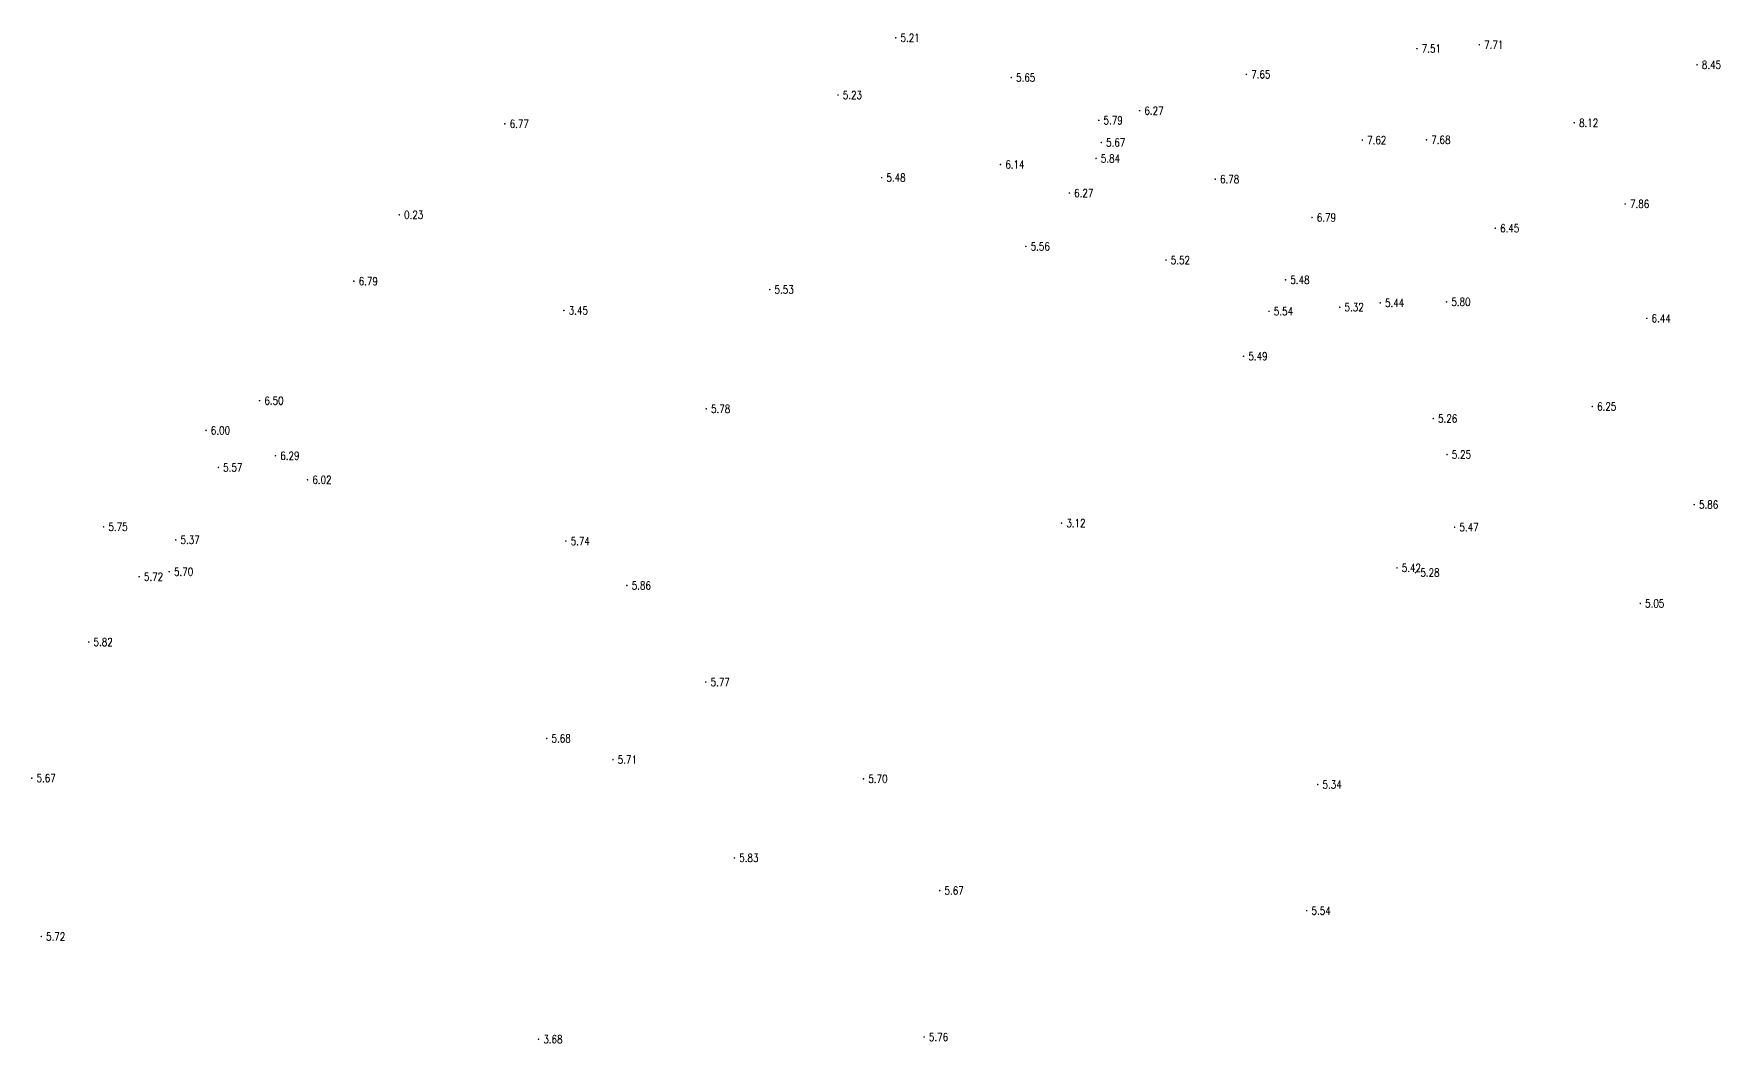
# Model space of a CAD drawing. Extents: x 476861 to 479475, y 2367369 to 2370541.
# Drawn here: x 477954.3 to 478165, y 2368101.7 to 2368227.8 of the extents above; entities that cross this region are included whole.
import ezdxf
from ezdxf.enums import TextEntityAlignment as Align

# ---------------------------------------------------------------- set-up
doc = ezdxf.new("R2010")
doc.units = 0
doc.header["$LTSCALE"] = 0.5
doc.layers.get('0').update_dxf_attribs({"linetype": 'CONTINUOUS'})
doc.layers.add('GCD', color=1, linetype='CONTINUOUS')
doc.styles.add('HZ', font='rs.shx', dxfattribs={"width": 0.8, "bigfont": 'hztxt.shx'})

# ---------------------------------------------------------------- blocks, each defined once
blk = doc.blocks.new('GC200')
at = {"linetype": 'Continuous', "const_width": 0.2, "flags": 128}
blk.add_lwpolyline([(-0.1, 0, 1), (0.1, 0, 1)], format="xyb", close=True, dxfattribs=at)

msp = doc.modelspace()

# ---------------------------------------------------------------- block references
at = {"layer": 'GCD', "linetype": 'Continuous'}
ref = msp.add_blockref('GC200', (478062.02, 2368227.269, 5.21), dxfattribs=dict(at, xscale=0.5, yscale=0.5, zscale=0.5))
ref.add_attrib('height', '5.21', dxfattribs={"linetype": 'Continuous', "height": 1, "style": 'HZ', "width": 0.8}).set_placement((478062.62, 2368227.269, 5.21), align=Align.MIDDLE_LEFT)
ref = msp.add_blockref('GC200', (478127.135, 2368225.909, 7.51), dxfattribs=dict(at, xscale=0.5, yscale=0.5, zscale=0.5))
ref.add_attrib('height', '7.51', dxfattribs={"linetype": 'Continuous', "height": 1, "style": 'HZ', "width": 0.8}).set_placement((478127.735, 2368225.909, 7.51), align=Align.MIDDLE_LEFT)
ref = msp.add_blockref('GC200', (478134.93, 2368226.403, 7.713), dxfattribs=dict(at, xscale=0.5, yscale=0.5, zscale=0.5))
ref.add_attrib('height', '7.71', dxfattribs={"linetype": 'Continuous', "height": 1, "style": 'HZ', "width": 0.8}).set_placement((478135.53, 2368226.403, 7.713), align=Align.MIDDLE_LEFT)
ref = msp.add_blockref('GC200', (478162.137, 2368223.893, 8.45), dxfattribs=dict(at, xscale=0.5, yscale=0.5, zscale=0.5))
ref.add_attrib('height', '8.45', dxfattribs={"linetype": 'Continuous', "height": 1, "style": 'HZ', "width": 0.8}).set_placement((478162.737, 2368223.893, 8.45), align=Align.MIDDLE_LEFT)
ref = msp.add_blockref('GC200', (478076.455, 2368222.301, 5.65), dxfattribs=dict(at, xscale=0.5, yscale=0.5, zscale=0.5))
ref.add_attrib('height', '5.65', dxfattribs={"linetype": 'Continuous', "height": 1, "style": 'HZ', "width": 0.8}).set_placement((478077.055, 2368222.301, 5.65), align=Align.MIDDLE_LEFT)
ref = msp.add_blockref('GC200', (478105.828, 2368222.697, 7.65), dxfattribs=dict(at, xscale=0.5, yscale=0.5, zscale=0.5))
ref.add_attrib('height', '7.65', dxfattribs={"linetype": 'Continuous', "height": 1, "style": 'HZ', "width": 0.8}).set_placement((478106.428, 2368222.697, 7.65), align=Align.MIDDLE_LEFT)
ref = msp.add_blockref('GC200', (478054.808, 2368220.118, 5.23), dxfattribs=dict(at, xscale=0.5, yscale=0.5, zscale=0.5))
ref.add_attrib('height', '5.23', dxfattribs={"linetype": 'Continuous', "height": 1, "style": 'HZ', "width": 0.8}).set_placement((478055.408, 2368220.118, 5.23), align=Align.MIDDLE_LEFT)
ref = msp.add_blockref('GC200', (478092.482, 2368218.163, 6.266), dxfattribs=dict(at, xscale=0.5, yscale=0.5, zscale=0.5))
ref.add_attrib('height', '6.27', dxfattribs={"linetype": 'Continuous', "height": 1, "style": 'HZ', "width": 0.8}).set_placement((478093.082, 2368218.163, 6.266), align=Align.MIDDLE_LEFT)
ref = msp.add_blockref('GC200', (478013.178, 2368216.519, 6.773), dxfattribs=dict(at, xscale=0.5, yscale=0.5, zscale=0.5))
ref.add_attrib('height', '6.77', dxfattribs={"linetype": 'Continuous', "height": 1, "style": 'HZ', "width": 0.8}).set_placement((478013.778, 2368216.519, 6.773), align=Align.MIDDLE_LEFT)
ref = msp.add_blockref('GC200', (478087.378, 2368216.959, 5.787), dxfattribs=dict(at, xscale=0.5, yscale=0.5, zscale=0.5))
ref.add_attrib('height', '5.79', dxfattribs={"linetype": 'Continuous', "height": 1, "style": 'HZ', "width": 0.8}).set_placement((478087.978, 2368216.959, 5.787), align=Align.MIDDLE_LEFT)
ref = msp.add_blockref('GC200', (478146.79, 2368216.655, 8.12), dxfattribs=dict(at, xscale=0.5, yscale=0.5, zscale=0.5))
ref.add_attrib('height', '8.12', dxfattribs={"linetype": 'Continuous', "height": 1, "style": 'HZ', "width": 0.8}).set_placement((478147.39, 2368216.655, 8.12), align=Align.MIDDLE_LEFT)
ref = msp.add_blockref('GC200', (478087.698, 2368214.191, 5.67), dxfattribs=dict(at, xscale=0.5, yscale=0.5, zscale=0.5))
ref.add_attrib('height', '5.67', dxfattribs={"linetype": 'Continuous', "height": 1, "style": 'HZ', "width": 0.8}).set_placement((478088.298, 2368214.191, 5.67), align=Align.MIDDLE_LEFT)
ref = msp.add_blockref('GC200', (478120.311, 2368214.493, 7.619), dxfattribs=dict(at, xscale=0.5, yscale=0.5, zscale=0.5))
ref.add_attrib('height', '7.62', dxfattribs={"linetype": 'Continuous', "height": 1, "style": 'HZ', "width": 0.8}).set_placement((478120.911, 2368214.493, 7.619), align=Align.MIDDLE_LEFT)
ref = msp.add_blockref('GC200', (478128.331, 2368214.528, 7.684), dxfattribs=dict(at, xscale=0.5, yscale=0.5, zscale=0.5))
ref.add_attrib('height', '7.68', dxfattribs={"linetype": 'Continuous', "height": 1, "style": 'HZ', "width": 0.8}).set_placement((478128.931, 2368214.528, 7.684), align=Align.MIDDLE_LEFT)
ref = msp.add_blockref('GC200', (478075.111, 2368211.441, 6.139), dxfattribs=dict(at, xscale=0.5, yscale=0.5, zscale=0.5))
ref.add_attrib('height', '6.14', dxfattribs={"linetype": 'Continuous', "height": 1, "style": 'HZ', "width": 0.8}).set_placement((478075.711, 2368211.441, 6.139), align=Align.MIDDLE_LEFT)
ref = msp.add_blockref('GC200', (478087.046, 2368212.195, 5.842), dxfattribs=dict(at, xscale=0.5, yscale=0.5, zscale=0.5))
ref.add_attrib('height', '5.84', dxfattribs={"linetype": 'Continuous', "height": 1, "style": 'HZ', "width": 0.8}).set_placement((478087.646, 2368212.195, 5.842), align=Align.MIDDLE_LEFT)
ref = msp.add_blockref('GC200', (478060.254, 2368209.803, 5.48), dxfattribs=dict(at, xscale=0.5, yscale=0.5, zscale=0.5))
ref.add_attrib('height', '5.48', dxfattribs={"linetype": 'Continuous', "height": 1, "style": 'HZ', "width": 0.8}).set_placement((478060.854, 2368209.803, 5.48), align=Align.MIDDLE_LEFT)
ref = msp.add_blockref('GC200', (478101.936, 2368209.617, 6.78), dxfattribs=dict(at, xscale=0.5, yscale=0.5, zscale=0.5))
ref.add_attrib('height', '6.78', dxfattribs={"linetype": 'Continuous', "height": 1, "style": 'HZ', "width": 0.8}).set_placement((478102.536, 2368209.617, 6.78), align=Align.MIDDLE_LEFT)
ref = msp.add_blockref('GC200', (478083.713, 2368207.879, 6.272), dxfattribs=dict(at, xscale=0.5, yscale=0.5, zscale=0.5))
ref.add_attrib('height', '6.27', dxfattribs={"linetype": 'Continuous', "height": 1, "style": 'HZ', "width": 0.8}).set_placement((478084.313, 2368207.879, 6.272), align=Align.MIDDLE_LEFT)
ref = msp.add_blockref('GC200', (477999.992, 2368205.161, 0.229), dxfattribs=dict(at, xscale=0.5, yscale=0.5, zscale=0.5))
ref.add_attrib('height', '0.23', dxfattribs={"linetype": 'Continuous', "height": 1, "style": 'HZ', "width": 0.8}).set_placement((478000.592, 2368205.161, 0.229), align=Align.MIDDLE_LEFT)
ref = msp.add_blockref('GC200', (478114.03, 2368204.825, 6.791), dxfattribs=dict(at, xscale=0.5, yscale=0.5, zscale=0.5))
ref.add_attrib('height', '6.79', dxfattribs={"linetype": 'Continuous', "height": 1, "style": 'HZ', "width": 0.8}).set_placement((478114.63, 2368204.825, 6.791), align=Align.MIDDLE_LEFT)
ref = msp.add_blockref('GC200', (478153.157, 2368206.516, 7.86), dxfattribs=dict(at, xscale=0.5, yscale=0.5, zscale=0.5))
ref.add_attrib('height', '7.86', dxfattribs={"linetype": 'Continuous', "height": 1, "style": 'HZ', "width": 0.8}).set_placement((478153.757, 2368206.516, 7.86), align=Align.MIDDLE_LEFT)
ref = msp.add_blockref('GC200', (478136.931, 2368203.483, 6.45), dxfattribs=dict(at, xscale=0.5, yscale=0.5, zscale=0.5))
ref.add_attrib('height', '6.45', dxfattribs={"linetype": 'Continuous', "height": 1, "style": 'HZ', "width": 0.8}).set_placement((478137.531, 2368203.483, 6.45), align=Align.MIDDLE_LEFT)
ref = msp.add_blockref('GC200', (478078.272, 2368201.219, 5.56), dxfattribs=dict(at, xscale=0.5, yscale=0.5, zscale=0.5))
ref.add_attrib('height', '5.56', dxfattribs={"linetype": 'Continuous', "height": 1, "style": 'HZ', "width": 0.8}).set_placement((478078.872, 2368201.219, 5.56), align=Align.MIDDLE_LEFT)
ref = msp.add_blockref('GC200', (478095.783, 2368199.506, 5.519), dxfattribs=dict(at, xscale=0.5, yscale=0.5, zscale=0.5))
ref.add_attrib('height', '5.52', dxfattribs={"linetype": 'Continuous', "height": 1, "style": 'HZ', "width": 0.8}).set_placement((478096.383, 2368199.506, 5.519), align=Align.MIDDLE_LEFT)
ref = msp.add_blockref('GC200', (477994.315, 2368196.873, 6.794), dxfattribs=dict(at, xscale=0.5, yscale=0.5, zscale=0.5))
ref.add_attrib('height', '6.79', dxfattribs={"linetype": 'Continuous', "height": 1, "style": 'HZ', "width": 0.8}).set_placement((477994.915, 2368196.873, 6.794), align=Align.MIDDLE_LEFT)
ref = msp.add_blockref('GC200', (478110.717, 2368197.041, 5.481), dxfattribs=dict(at, xscale=0.5, yscale=0.5, zscale=0.5))
ref.add_attrib('height', '5.48', dxfattribs={"linetype": 'Continuous', "height": 1, "style": 'HZ', "width": 0.8}).set_placement((478111.317, 2368197.041, 5.481), align=Align.MIDDLE_LEFT)
ref = msp.add_blockref('GC200', (478046.278, 2368195.823, 5.53), dxfattribs=dict(at, xscale=0.5, yscale=0.5, zscale=0.5))
ref.add_attrib('height', '5.53', dxfattribs={"linetype": 'Continuous', "height": 1, "style": 'HZ', "width": 0.8}).set_placement((478046.878, 2368195.823, 5.53), align=Align.MIDDLE_LEFT)
ref = msp.add_blockref('GC200', (478122.551, 2368194.162, 5.437), dxfattribs=dict(at, xscale=0.5, yscale=0.5, zscale=0.5))
ref.add_attrib('height', '5.44', dxfattribs={"linetype": 'Continuous', "height": 1, "style": 'HZ', "width": 0.8}).set_placement((478123.151, 2368194.162, 5.437), align=Align.MIDDLE_LEFT)
ref = msp.add_blockref('GC200', (478130.838, 2368194.293, 5.795), dxfattribs=dict(at, xscale=0.5, yscale=0.5, zscale=0.5))
ref.add_attrib('height', '5.80', dxfattribs={"linetype": 'Continuous', "height": 1, "style": 'HZ', "width": 0.8}).set_placement((478131.438, 2368194.293, 5.795), align=Align.MIDDLE_LEFT)
ref = msp.add_blockref('GC200', (478020.55, 2368193.226, 3.45), dxfattribs=dict(at, xscale=0.5, yscale=0.5, zscale=0.5))
ref.add_attrib('height', '3.45', dxfattribs={"linetype": 'Continuous', "height": 1, "style": 'HZ', "width": 0.8}).set_placement((478021.15, 2368193.226, 3.45), align=Align.MIDDLE_LEFT)
ref = msp.add_blockref('GC200', (478108.657, 2368193.115, 5.537), dxfattribs=dict(at, xscale=0.5, yscale=0.5, zscale=0.5))
ref.add_attrib('height', '5.54', dxfattribs={"linetype": 'Continuous', "height": 1, "style": 'HZ', "width": 0.8}).set_placement((478109.257, 2368193.115, 5.537), align=Align.MIDDLE_LEFT)
ref = msp.add_blockref('GC200', (478117.494, 2368193.625, 5.32), dxfattribs=dict(at, xscale=0.5, yscale=0.5, zscale=0.5))
ref.add_attrib('height', '5.32', dxfattribs={"linetype": 'Continuous', "height": 1, "style": 'HZ', "width": 0.8}).set_placement((478118.094, 2368193.625, 5.32), align=Align.MIDDLE_LEFT)
ref = msp.add_blockref('GC200', (478155.854, 2368192.236, 6.44), dxfattribs=dict(at, xscale=0.5, yscale=0.5, zscale=0.5))
ref.add_attrib('height', '6.44', dxfattribs={"linetype": 'Continuous', "height": 1, "style": 'HZ', "width": 0.8}).set_placement((478156.454, 2368192.236, 6.44), align=Align.MIDDLE_LEFT)
ref = msp.add_blockref('GC200', (478105.474, 2368187.502, 5.486), dxfattribs=dict(at, xscale=0.5, yscale=0.5, zscale=0.5))
ref.add_attrib('height', '5.49', dxfattribs={"linetype": 'Continuous', "height": 1, "style": 'HZ', "width": 0.8}).set_placement((478106.074, 2368187.502, 5.486), align=Align.MIDDLE_LEFT)
ref = msp.add_blockref('GC200', (477982.537, 2368181.953, 6.496), dxfattribs=dict(at, xscale=0.5, yscale=0.5, zscale=0.5))
ref.add_attrib('height', '6.50', dxfattribs={"linetype": 'Continuous', "height": 1, "style": 'HZ', "width": 0.8}).set_placement((477983.137, 2368181.953, 6.496), align=Align.MIDDLE_LEFT)
ref = msp.add_blockref('GC200', (478038.341, 2368180.937, 5.78), dxfattribs=dict(at, xscale=0.5, yscale=0.5, zscale=0.5))
ref.add_attrib('height', '5.78', dxfattribs={"linetype": 'Continuous', "height": 1, "style": 'HZ', "width": 0.8}).set_placement((478038.941, 2368180.937, 5.78), align=Align.MIDDLE_LEFT)
ref = msp.add_blockref('GC200', (478129.176, 2368179.721, 5.256), dxfattribs=dict(at, xscale=0.5, yscale=0.5, zscale=0.5))
ref.add_attrib('height', '5.26', dxfattribs={"linetype": 'Continuous', "height": 1, "style": 'HZ', "width": 0.8}).set_placement((478129.776, 2368179.721, 5.256), align=Align.MIDDLE_LEFT)
ref = msp.add_blockref('GC200', (478149.043, 2368181.227, 6.25), dxfattribs=dict(at, xscale=0.5, yscale=0.5, zscale=0.5))
ref.add_attrib('height', '6.25', dxfattribs={"linetype": 'Continuous', "height": 1, "style": 'HZ', "width": 0.8}).set_placement((478149.643, 2368181.227, 6.25), align=Align.MIDDLE_LEFT)
ref = msp.add_blockref('GC200', (477975.85, 2368178.244, 5.999), dxfattribs=dict(at, xscale=0.5, yscale=0.5, zscale=0.5))
ref.add_attrib('height', '6.00', dxfattribs={"linetype": 'Continuous', "height": 1, "style": 'HZ', "width": 0.8}).set_placement((477976.45, 2368178.244, 5.999), align=Align.MIDDLE_LEFT)
ref = msp.add_blockref('GC200', (478130.899, 2368175.227, 5.247), dxfattribs=dict(at, xscale=0.5, yscale=0.5, zscale=0.5))
ref.add_attrib('height', '5.25', dxfattribs={"linetype": 'Continuous', "height": 1, "style": 'HZ', "width": 0.8}).set_placement((478131.499, 2368175.227, 5.247), align=Align.MIDDLE_LEFT)
ref = msp.add_blockref('GC200', (477977.39, 2368173.62, 5.57), dxfattribs=dict(at, xscale=0.5, yscale=0.5, zscale=0.5))
ref.add_attrib('height', '5.57', dxfattribs={"linetype": 'Continuous', "height": 1, "style": 'HZ', "width": 0.8}).set_placement((477977.99, 2368173.62, 5.57), align=Align.MIDDLE_LEFT)
ref = msp.add_blockref('GC200', (477984.523, 2368175.084, 6.289), dxfattribs=dict(at, xscale=0.5, yscale=0.5, zscale=0.5))
ref.add_attrib('height', '6.29', dxfattribs={"linetype": 'Continuous', "height": 1, "style": 'HZ', "width": 0.8}).set_placement((477985.123, 2368175.084, 6.289), align=Align.MIDDLE_LEFT)
ref = msp.add_blockref('GC200', (477988.532, 2368172.078, 6.024), dxfattribs=dict(at, xscale=0.5, yscale=0.5, zscale=0.5))
ref.add_attrib('height', '6.02', dxfattribs={"linetype": 'Continuous', "height": 1, "style": 'HZ', "width": 0.8}).set_placement((477989.132, 2368172.078, 6.024), align=Align.MIDDLE_LEFT)
ref = msp.add_blockref('GC200', (478161.777, 2368168.976, 5.86), dxfattribs=dict(at, xscale=0.5, yscale=0.5, zscale=0.5))
ref.add_attrib('height', '5.86', dxfattribs={"linetype": 'Continuous', "height": 1, "style": 'HZ', "width": 0.8}).set_placement((478162.377, 2368168.976, 5.86), align=Align.MIDDLE_LEFT)
ref = msp.add_blockref('GC200', (477963.055, 2368166.203, 5.752), dxfattribs=dict(at, xscale=0.5, yscale=0.5, zscale=0.5))
ref.add_attrib('height', '5.75', dxfattribs={"linetype": 'Continuous', "height": 1, "style": 'HZ', "width": 0.8}).set_placement((477963.655, 2368166.203, 5.752), align=Align.MIDDLE_LEFT)
ref = msp.add_blockref('GC200', (478082.734, 2368166.668, 3.12), dxfattribs=dict(at, xscale=0.5, yscale=0.5, zscale=0.5))
ref.add_attrib('height', '3.12', dxfattribs={"linetype": 'Continuous', "height": 1, "style": 'HZ', "width": 0.8}).set_placement((478083.334, 2368166.668, 3.12), align=Align.MIDDLE_LEFT)
ref = msp.add_blockref('GC200', (478131.847, 2368166.157, 5.47), dxfattribs=dict(at, xscale=0.5, yscale=0.5, zscale=0.5))
ref.add_attrib('height', '5.47', dxfattribs={"linetype": 'Continuous', "height": 1, "style": 'HZ', "width": 0.8}).set_placement((478132.447, 2368166.157, 5.47), align=Align.MIDDLE_LEFT)
ref = msp.add_blockref('GC200', (477972.064, 2368164.573, 5.372), dxfattribs=dict(at, xscale=0.5, yscale=0.5, zscale=0.5))
ref.add_attrib('height', '5.37', dxfattribs={"linetype": 'Continuous', "height": 1, "style": 'HZ', "width": 0.8}).set_placement((477972.664, 2368164.573, 5.372), align=Align.MIDDLE_LEFT)
ref = msp.add_blockref('GC200', (478020.799, 2368164.427, 5.74), dxfattribs=dict(at, xscale=0.5, yscale=0.5, zscale=0.5))
ref.add_attrib('height', '5.74', dxfattribs={"linetype": 'Continuous', "height": 1, "style": 'HZ', "width": 0.8}).set_placement((478021.399, 2368164.427, 5.74), align=Align.MIDDLE_LEFT)
ref = msp.add_blockref('GC200', (477971.244, 2368160.597, 5.698), dxfattribs=dict(at, xscale=0.5, yscale=0.5, zscale=0.5))
ref.add_attrib('height', '5.70', dxfattribs={"linetype": 'Continuous', "height": 1, "style": 'HZ', "width": 0.8}).set_placement((477971.844, 2368160.597, 5.698), align=Align.MIDDLE_LEFT)
ref = msp.add_blockref('GC200', (478124.646, 2368161.084, 5.42), dxfattribs=dict(at, xscale=0.5, yscale=0.5, zscale=0.5))
ref.add_attrib('height', '5.42', dxfattribs={"linetype": 'Continuous', "height": 1, "style": 'HZ', "width": 0.8}).set_placement((478125.246, 2368161.084, 5.42), align=Align.MIDDLE_LEFT)
ref = msp.add_blockref('GC200', (478126.965, 2368160.487, 5.276), dxfattribs=dict(at, xscale=0.5, yscale=0.5, zscale=0.5))
ref.add_attrib('height', '5.28', dxfattribs={"linetype": 'Continuous', "height": 1, "style": 'HZ', "width": 0.8}).set_placement((478127.565, 2368160.487, 5.276), align=Align.MIDDLE_LEFT)
ref = msp.add_blockref('GC200', (477967.484, 2368159.972, 5.724), dxfattribs=dict(at, xscale=0.5, yscale=0.5, zscale=0.5))
ref.add_attrib('height', '5.72', dxfattribs={"linetype": 'Continuous', "height": 1, "style": 'HZ', "width": 0.8}).set_placement((477968.084, 2368159.972, 5.724), align=Align.MIDDLE_LEFT)
ref = msp.add_blockref('GC200', (478028.429, 2368158.881, 5.86), dxfattribs=dict(at, xscale=0.5, yscale=0.5, zscale=0.5))
ref.add_attrib('height', '5.86', dxfattribs={"linetype": 'Continuous', "height": 1, "style": 'HZ', "width": 0.8}).set_placement((478029.029, 2368158.881, 5.86), align=Align.MIDDLE_LEFT)
ref = msp.add_blockref('GC200', (478155.044, 2368156.637, 5.05), dxfattribs=dict(at, xscale=0.5, yscale=0.5, zscale=0.5))
ref.add_attrib('height', '5.05', dxfattribs={"linetype": 'Continuous', "height": 1, "style": 'HZ', "width": 0.8}).set_placement((478155.644, 2368156.637, 5.05), align=Align.MIDDLE_LEFT)
ref = msp.add_blockref('GC200', (477961.191, 2368151.82, 5.816), dxfattribs=dict(at, xscale=0.5, yscale=0.5, zscale=0.5))
ref.add_attrib('height', '5.82', dxfattribs={"linetype": 'Continuous', "height": 1, "style": 'HZ', "width": 0.8}).set_placement((477961.791, 2368151.82, 5.816), align=Align.MIDDLE_LEFT)
ref = msp.add_blockref('GC200', (478038.288, 2368146.818, 5.77), dxfattribs=dict(at, xscale=0.5, yscale=0.5, zscale=0.5))
ref.add_attrib('height', '5.77', dxfattribs={"linetype": 'Continuous', "height": 1, "style": 'HZ', "width": 0.8}).set_placement((478038.888, 2368146.818, 5.77), align=Align.MIDDLE_LEFT)
ref = msp.add_blockref('GC200', (478018.415, 2368139.781, 5.68), dxfattribs=dict(at, xscale=0.5, yscale=0.5, zscale=0.5))
ref.add_attrib('height', '5.68', dxfattribs={"linetype": 'Continuous', "height": 1, "style": 'HZ', "width": 0.8}).set_placement((478019.015, 2368139.781, 5.68), align=Align.MIDDLE_LEFT)
ref = msp.add_blockref('GC200', (478026.688, 2368137.139, 5.71), dxfattribs=dict(at, xscale=0.5, yscale=0.5, zscale=0.5))
ref.add_attrib('height', '5.71', dxfattribs={"linetype": 'Continuous', "height": 1, "style": 'HZ', "width": 0.8}).set_placement((478027.288, 2368137.139, 5.71), align=Align.MIDDLE_LEFT)
ref = msp.add_blockref('GC200', (477954.075, 2368134.826, 5.67), dxfattribs=dict(at, xscale=0.5, yscale=0.5, zscale=0.5))
ref.add_attrib('height', '5.67', dxfattribs={"linetype": 'Continuous', "height": 1, "style": 'HZ', "width": 0.8}).set_placement((477954.675, 2368134.826, 5.67), align=Align.MIDDLE_LEFT)
ref = msp.add_blockref('GC200', (478057.992, 2368134.742, 5.7), dxfattribs=dict(at, xscale=0.5, yscale=0.5, zscale=0.5))
ref.add_attrib('height', '5.70', dxfattribs={"linetype": 'Continuous', "height": 1, "style": 'HZ', "width": 0.8}).set_placement((478058.592, 2368134.742, 5.7), align=Align.MIDDLE_LEFT)
ref = msp.add_blockref('GC200', (478114.738, 2368134.025, 5.34), dxfattribs=dict(at, xscale=0.5, yscale=0.5, zscale=0.5))
ref.add_attrib('height', '5.34', dxfattribs={"linetype": 'Continuous', "height": 1, "style": 'HZ', "width": 0.8}).set_placement((478115.338, 2368134.025, 5.34), align=Align.MIDDLE_LEFT)
ref = msp.add_blockref('GC200', (478041.869, 2368124.863, 5.83), dxfattribs=dict(at, xscale=0.5, yscale=0.5, zscale=0.5))
ref.add_attrib('height', '5.83', dxfattribs={"linetype": 'Continuous', "height": 1, "style": 'HZ', "width": 0.8}).set_placement((478042.469, 2368124.863, 5.83), align=Align.MIDDLE_LEFT)
ref = msp.add_blockref('GC200', (478067.512, 2368120.785, 5.67), dxfattribs=dict(at, xscale=0.5, yscale=0.5, zscale=0.5))
ref.add_attrib('height', '5.67', dxfattribs={"linetype": 'Continuous', "height": 1, "style": 'HZ', "width": 0.8}).set_placement((478068.112, 2368120.785, 5.67), align=Align.MIDDLE_LEFT)
ref = msp.add_blockref('GC200', (478113.36, 2368118.277, 5.54), dxfattribs=dict(at, xscale=0.5, yscale=0.5, zscale=0.5))
ref.add_attrib('height', '5.54', dxfattribs={"linetype": 'Continuous', "height": 1, "style": 'HZ', "width": 0.8}).set_placement((478113.96, 2368118.277, 5.54), align=Align.MIDDLE_LEFT)
ref = msp.add_blockref('GC200', (477955.263, 2368115.054, 5.724), dxfattribs=dict(at, xscale=0.5, yscale=0.5, zscale=0.5))
ref.add_attrib('height', '5.72', dxfattribs={"linetype": 'Continuous', "height": 1, "style": 'HZ', "width": 0.8}).set_placement((477955.863, 2368115.054, 5.724), align=Align.MIDDLE_LEFT)
ref = msp.add_blockref('GC200', (478017.391, 2368102.225, 3.68), dxfattribs=dict(at, xscale=0.5, yscale=0.5, zscale=0.5))
ref.add_attrib('height', '3.68', dxfattribs={"linetype": 'Continuous', "height": 1, "style": 'HZ', "width": 0.8}).set_placement((478017.991, 2368102.225, 3.68), align=Align.MIDDLE_LEFT)
ref = msp.add_blockref('GC200', (478065.564, 2368102.501, 5.76), dxfattribs=dict(at, xscale=0.5, yscale=0.5, zscale=0.5))
ref.add_attrib('height', '5.76', dxfattribs={"linetype": 'Continuous', "height": 1, "style": 'HZ', "width": 0.8}).set_placement((478066.164, 2368102.501, 5.76), align=Align.MIDDLE_LEFT)

doc.saveas('drawing.dxf')
